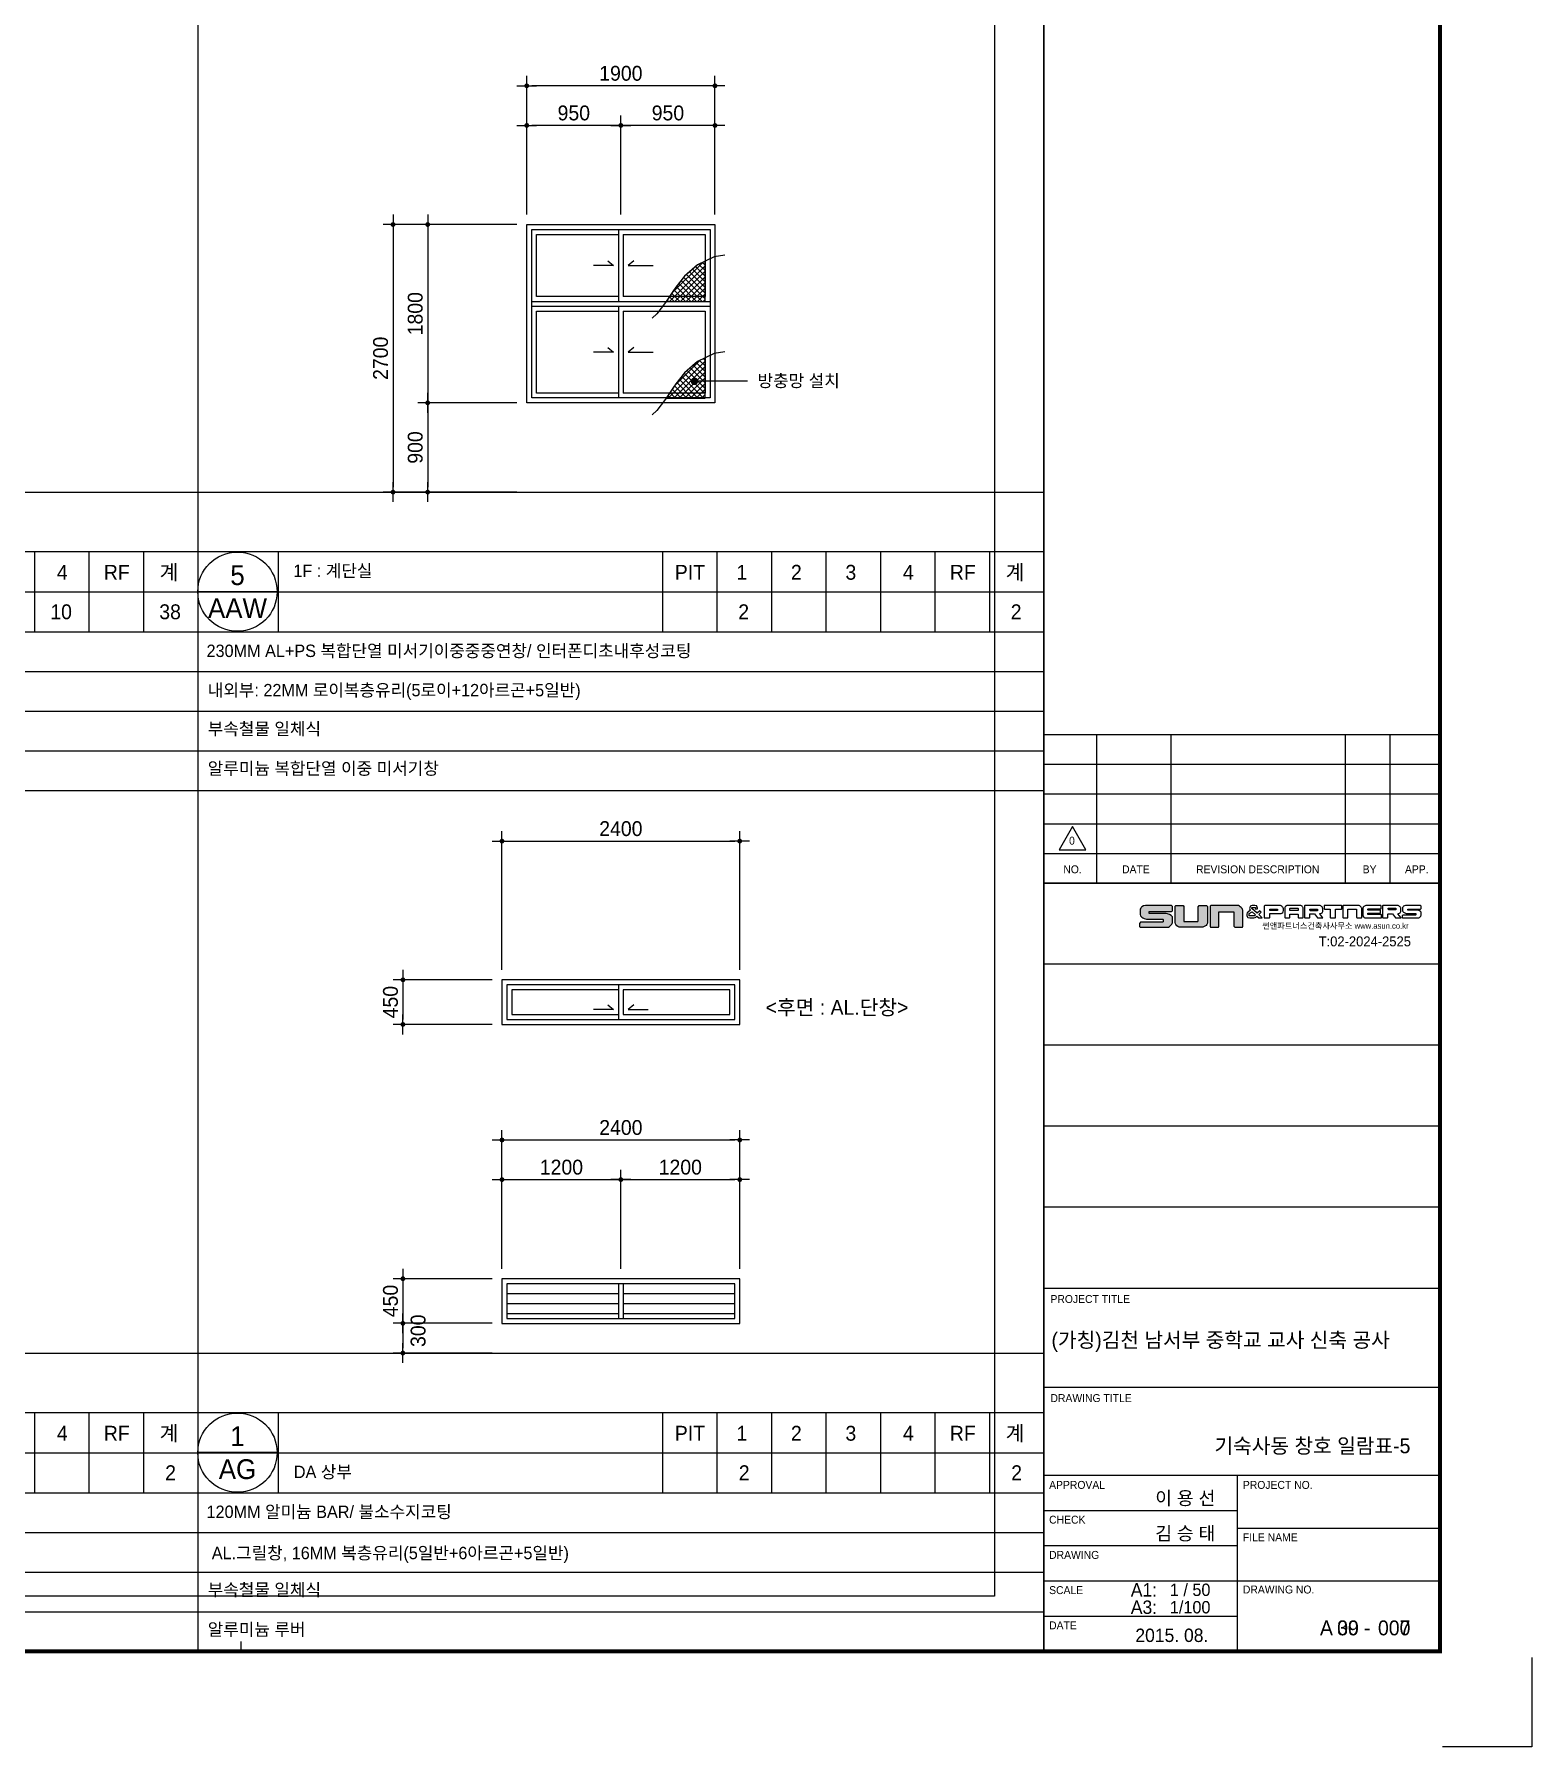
# Model space of a CAD drawing. Extents: x -25535497 to -25216507, y 8041684 to 8103002.
# Drawn here: x -25294658 to -25279541, y 8057869 to 8075150 of the extents above; entities that cross this region are included whole.
import ezdxf
from ezdxf.enums import TextEntityAlignment as Align

# ---------------------------------------------------------------- set-up
doc = ezdxf.new("R2010")
doc.units = 0
doc.header["$MEASUREMENT"] = 0
doc.linetypes.add('DASHDOT', pattern=[22, 20, -1, 0, -1])
doc.layers.get('Defpoints').update_dxf_attribs({"color": 45})
for name, color, linetype in [('0_form', 8, 'Continuous'), ('0_SYM', 7, 'Continuous'), ('A_WID', 4, 'Continuous'), ('DIM', 7, 'Continuous'), ('ELE_HATCH_30', 252, 'Continuous'), ('ELE_WID', 4, 'Continuous'), ('FIN', 6, 'Continuous'), ('HAT', 8, 'Continuous'), ('KMS_SHEET$0$form', 7, 'Continuous'), ('KMS_SHEET$0$TEXT', 7, 'Continuous'), ('SHT', 7, 'Continuous'), ('SYM', 7, 'Continuous'), ('text', 7, 'Continuous')]:
    doc.layers.add(name, color=color, linetype=linetype)
doc.styles.add('KMS_SHEET$0$돋움', font='')
doc.styles.add('songdoh', font='')
doc.styles.add('돋움', font='')
doc.styles.get('KMS_SHEET$0$돋움').set_extended_font_data('Dotum')
doc.styles.get('songdoh').set_extended_font_data('Dotum')
doc.styles.get('돋움').set_extended_font_data('Dotum')
doc.dimstyles.new('DONGWOO', dxfattribs={"dimscale": 300, "dimtxt": 3, "dimasz": 1, "dimexe": 2, "dimexo": 2, "dimgap": 1, "dimtad": 1, "dimdec": 0, "dimzin": 11, "dimdsep": 46, "dimtxsty": 'songdoh', "dimblk": 'DOT-6', "dimcen": 2, "dimdle": 2, "dimclrd": 256, "dimclre": 256, "dimclrt": 3, "dimadec": 0, "dimazin": 0, "dimtfac": 1, "dimtdec": 0, "dimtix": 1, "dimtmove": 2, "dimatfit": 3, "dimldrblk": 'DOT', "dimfxl": 2, "dimtolj": 1, "dimtzin": 11, "dimarcsym": 0})

# ---------------------------------------------------------------- blocks, each defined once
blk = doc.blocks.new('창호표')
at = {"layer": '0_form', "color": 3}
for p, q in [((0, 278), (8540, 278)), ((0, -6000), (8540, -6000)), ((0, -8410), (8540, -8410))]:
    blk.add_line(p, q, dxfattribs=at)
at = {"layer": '0_form', "color": 7}
for p, q in [((0, 278), (0, -8410)), ((8540, 278), (8540, -8410)), ((4690, -6000), (4690, -6810)), ((5240, -6000), (5240, -6810)), ((5790, -6000), (5790, -6810)), ((6340, -6000), (6340, -6810)), ((6890, -6000), (6890, -6810)), ((7440, -6000), (7440, -6810)), ((7990, -6000), (7990, -6810)), ((0, -6405), (8540, -6405)), ((0, -6810), (8540, -6810)), ((0, -7210), (8540, -7210)), ((0, -7610), (8540, -7610)), ((0, -8010), (8540, -8010))]:
    blk.add_line(p, q, dxfattribs=at)
at = {"layer": '0_form', "color": 1, "linetype": 'DASHDOT'}
blk.add_line((0, -5400), (8540, -5400), dxfattribs=at)
at = {"layer": '0_form'}
blk.add_line((810, -6000), (810, -6810), dxfattribs=at)
at = {"layer": '0_form', "color": 3, "style": '돋움'}
for s, p in [('PIT', (4967, -6284)), ('4', (7172, -6284)), ('RF', (7722, -6284))]:
    blk.add_text(s, height=150, dxfattribs=at).set_placement(p, align=Align.CENTER)
for s, p in [('1', (5437, -6284)), ('2', (5987, -6284)), ('3', (6537, -6284)), ('계', (8155, -6284))]:
    blk.add_text(s, height=150, dxfattribs=at).set_placement(p)
blk = doc.blocks.new('KMS_SHEET$0$김천 도면폼(XR)')
at = {"layer": 'KMS_SHEET$0$form', "true_color": 0x424242}
for points in [[(77833, 17986), (77809, 18013), (77777, 18034), (77736, 18050), (77705, 18054), (77368, 18054), (77368, 18094), (77814, 18094), (77830, 18106), (77834, 18118), (77834, 18197), (77817, 18217), (77288, 18217), (77248, 18208), (77218, 18189), (77206, 18178), (77196, 18164), (77182, 18141), (77182, 18036), (77193, 18009), (77218, 17981), (77238, 17969), (77267, 17955), (77311, 17942), (77645, 17942), (77645, 17892), (77645, 17886), (77635, 17881), (77187, 17881), (77169, 17858), (77169, 17794), (77182, 17784), (77758, 17784), (77778, 17797), (77804, 17818), (77824, 17842), (77829, 17858), (77833, 17877)], [(78538, 18196), (78524, 18217), (78374, 18217), (78355, 18191), (78355, 17906), (78345, 17897), (78066, 17897), (78066, 18198), (78052, 18217), (77902, 18217), (77889, 18201), (77889, 17874), (77896, 17850), (77903, 17835), (77924, 17811), (77944, 17793), (77968, 17784), (78446, 17784), (78490, 17798), (78517, 17817), (78528, 17834), (78538, 17862)], [(79219, 18177), (79202, 18192), (79187, 18205), (79167, 18217), (78606, 18217), (78592, 18204), (78592, 17796), (78603, 17784), (78762, 17784), (78772, 17795), (78772, 18089), (79074, 18089), (79074, 17802), (79090, 17784), (79245, 17784), (79255, 17797), (79255, 18104), (79253, 18122), (79246, 18140), (79237, 18159)]]:
    blk.add_hatch(color=49, dxfattribs=at).paths.add_polyline_path(points)
at = {"color": 1}
blk.add_line((75242, 10507), (75242, 58666), dxfattribs=at)
for p, q in [((75242, 21666), (83232, 21666)), ((75242, 21066), (83232, 21066)), ((75242, 20466), (83232, 20466)), ((75242, 19866), (83232, 19866)), ((75819, 19808), (75550, 19341)), ((76089, 19341), (75819, 19808)), ((75550, 19341), (76089, 19341)), ((75242, 19266), (83232, 19266))]:
    blk.add_line(p, q)
at = {"color": 2}
blk.add_line((83232, 18666), (75242, 18666), dxfattribs=at)
at = {"color": 55}
blk.add_line((59055, 3218), (59055, 3380), dxfattribs=at)
at = {"color": 2, "const_width": 79.9}
blk.add_lwpolyline([(83232, 3182), (4501, 3182), (4501, 58666), (83232, 58666)], close=True, dxfattribs=at)
at = {"color": 2}
for points in [[(75242, 10507), (75242, 18666)], [(75242, 3182), (75242, 10507), (83232, 10507)], [(75242, 8509), (83232, 8509)], [(75242, 6734), (83232, 6734)]]:
    blk.add_lwpolyline(points, dxfattribs=at)
at = {"layer": 'Defpoints', "ltscale": 2}
blk.add_lwpolyline([(5500, 57780), (74243, 57780), (74243, 4293), (5500, 4293)], close=True, dxfattribs=at)
at = {"layer": 'Defpoints'}
blk.add_lwpolyline([(85080, 3058), (85080, 1260), (83282, 1260)], dxfattribs=at)
at = {"layer": 'KMS_SHEET$0$form', "color": 1}
for p, q in [((76308, 18666), (76308, 21666)), ((77808, 18666), (77808, 21666)), ((81325, 18666), (81325, 21666)), ((82225, 18666), (82225, 21666)), ((75242, 18666), (83232, 18666)), ((83232, 18666), (75242, 18666)), ((75242, 18666), (83232, 18666)), ((75242, 18666), (83232, 18666)), ((75242, 6023), (79148, 6023)), ((79148, 5668), (83232, 5668)), ((75242, 5313), (79148, 5313)), ((75242, 4603), (79148, 4603)), ((79148, 4603), (83232, 4603)), ((75242, 3893), (79148, 3893))]:
    blk.add_line(p, q, dxfattribs=at)
at = {"layer": 'KMS_SHEET$0$form', "color": 2}
for points in [[(77833, 17986), (77809, 18013), (77777, 18034), (77736, 18050), (77705, 18054), (77368, 18054), (77368, 18094), (77814, 18094), (77830, 18106), (77834, 18118), (77834, 18197), (77817, 18217), (77288, 18217), (77248, 18208), (77218, 18189), (77206, 18178), (77196, 18164), (77182, 18141), (77182, 18036), (77193, 18009), (77218, 17981), (77238, 17969), (77267, 17955), (77311, 17942), (77640, 17942), (77645, 17938), (77645, 17892), (77645, 17886), (77635, 17881), (77187, 17881), (77169, 17858), (77169, 17794), (77182, 17784), (77758, 17784), (77778, 17797), (77804, 17818), (77824, 17842), (77829, 17858), (77833, 17877)], [(77903, 17835), (77896, 17850), (77889, 17874), (77889, 18201), (77902, 18217), (78052, 18217), (78066, 18198), (78066, 17897), (78345, 17897), (78355, 17906), (78355, 18191), (78374, 18217), (78524, 18217), (78538, 18196), (78538, 17862), (78528, 17834), (78517, 17817), (78490, 17798), (78446, 17784), (77968, 17784), (77944, 17793), (77924, 17811)], [(79255, 18104), (79253, 18122), (79246, 18140), (79237, 18159), (79219, 18177), (79202, 18192), (79187, 18205), (79167, 18217), (78606, 18217), (78592, 18204), (78592, 17796), (78603, 17784), (78762, 17784), (78772, 17795), (78772, 18089), (79074, 18089), (79074, 17802), (79090, 17784), (79245, 17784), (79255, 17797)]]:
    blk.add_lwpolyline(points, close=True, dxfattribs=at)
at = {"layer": 'KMS_SHEET$0$form'}
for points in [[(79435, 18160), (79435, 18177), (79509, 18177), (79509, 18144), (79551, 18152), (79551, 18165), (79538, 18207), (79534, 18209), (79494, 18217), (79439, 18217), (79404, 18206), (79392, 18172), (79390, 18156), (79396, 18137), (79410, 18121), (79365, 18091), (79340, 18068), (79335, 18044), (79336, 18018), (79347, 17983), (79352, 17978), (79393, 17968), (79477, 17968), (79502, 17973), (79515, 17981), (79538, 18002), (79576, 17968), (79645, 17968), (79573, 18034), (79625, 18082), (79595, 18111), (79541, 18063)], [(79507, 18031), (79486, 18012), (79381, 18012), (79381, 18053), (79439, 18093)], [(80059, 18185), (80050, 18193), (80039, 18204), (80026, 18212), (80014, 18217), (79696, 18217), (79687, 18207), (79687, 17972), (79691, 17968), (79792, 17968), (79799, 17975), (79799, 18053), (80013, 18053), (80024, 18053), (80041, 18061), (80058, 18075), (80070, 18093), (80076, 18118), (80074, 18153), (80067, 18172)], [(79954, 18145), (79954, 18116), (79801, 18116), (79801, 18145)], [(80473, 18165), (80470, 18173), (80464, 18183), (80459, 18191), (80450, 18201), (80439, 18208), (80423, 18217), (80141, 18217), (80132, 18212), (80117, 18200), (80107, 18188), (80100, 18177), (80099, 18172), (80099, 17978), (80107, 17968), (80192, 17968), (80201, 17975), (80201, 18041), (80204, 18046), (80362, 18046), (80371, 18037), (80371, 17977), (80377, 17968), (80466, 17968), (80473, 17977)], [(80201, 18119), (80201, 18160), (80205, 18165), (80363, 18165), (80371, 18159), (80371, 18124), (80368, 18119)], [(80201, 18119), (80201, 18160), (80205, 18165), (80363, 18165), (80371, 18159), (80371, 18124), (80368, 18119)], [(80864, 18099), (80867, 18108), (80867, 18151), (80863, 18168), (80858, 18179), (80850, 18190), (80841, 18200), (80828, 18209), (80810, 18217), (80505, 18217), (80497, 18212), (80497, 17974), (80501, 17968), (80598, 17968), (80602, 17973), (80602, 18046), (80607, 18049), (80698, 18049), (80758, 17968), (80868, 17968), (80868, 17971), (80807, 18050), (80809, 18054), (80823, 18054), (80838, 18063), (80850, 18073), (80857, 18081)], [(80864, 18099), (80867, 18108), (80867, 18151), (80863, 18168), (80858, 18179), (80850, 18190), (80841, 18200), (80828, 18209), (80810, 18217), (80505, 18217), (80497, 18212), (80497, 17974), (80501, 17968), (80598, 17968), (80602, 17973), (80602, 18046), (80607, 18049), (80698, 18049), (80758, 17968), (80868, 17968), (80868, 17971), (80807, 18050), (80809, 18054), (80823, 18054), (80838, 18063), (80850, 18073), (80857, 18081)], [(80613, 18113), (80603, 18121), (80603, 18141), (80612, 18143), (80756, 18143), (80756, 18113)], [(80613, 18113), (80603, 18121), (80603, 18141), (80612, 18143), (80756, 18143), (80756, 18113)], [(81123, 18146), (81242, 18146), (81247, 18150), (81247, 18211), (81243, 18217), (80896, 18217), (80892, 18213), (80892, 18152), (80898, 18146), (81016, 18146), (81016, 17978), (81024, 17968), (81116, 17968), (81123, 17972)], [(81123, 18146), (81242, 18146), (81247, 18150), (81247, 18211), (81243, 18217), (80896, 18217), (80892, 18213), (80892, 18152), (80898, 18146), (81016, 18146), (81016, 17978), (81024, 17968), (81116, 17968), (81123, 17972)], [(81374, 18143), (81547, 18143), (81547, 17978), (81557, 17968), (81646, 17968), (81652, 17976), (81652, 18152), (81651, 18162), (81646, 18172), (81641, 18183), (81631, 18194), (81621, 18202), (81612, 18210), (81601, 18217), (81279, 18217), (81271, 18209), (81271, 17975), (81277, 17968), (81368, 17968), (81374, 17974)], [(81374, 18143), (81547, 18143), (81547, 17978), (81557, 17968), (81646, 17968), (81652, 17976), (81652, 18152), (81651, 18162), (81646, 18172), (81641, 18183), (81631, 18194), (81621, 18202), (81612, 18210), (81601, 18217), (81279, 18217), (81271, 18209), (81271, 17975), (81277, 17968), (81368, 17968), (81374, 17974)], [(81776, 18128), (81776, 18147), (81781, 18150), (82038, 18150), (82046, 18157), (82046, 18207), (82035, 18216), (81731, 18216), (81706, 18207), (81691, 18196), (81682, 18182), (81675, 18163), (81675, 18009), (81685, 17992), (81698, 17979), (81712, 17970), (81724, 17968), (82044, 17968), (82048, 17971), (82048, 18028), (82042, 18035), (81784, 18035), (81774, 18038), (81774, 18060), (81782, 18065), (82029, 18065), (82029, 18119), (82023, 18123), (81781, 18123)], [(81776, 18128), (81776, 18147), (81781, 18150), (82038, 18150), (82046, 18157), (82046, 18207), (82035, 18216), (81731, 18216), (81706, 18207), (81691, 18196), (81682, 18182), (81675, 18163), (81675, 18009), (81685, 17992), (81698, 17979), (81712, 17970), (81724, 17968), (82044, 17968), (82048, 17971), (82048, 18028), (82042, 18035), (81784, 18035), (81774, 18038), (81774, 18060), (81782, 18065), (82029, 18065), (82029, 18119), (82023, 18123), (81781, 18123)], [(82442, 18151), (82438, 18168), (82433, 18179), (82425, 18190), (82416, 18200), (82402, 18209), (82384, 18217), (82080, 18217), (82071, 18212), (82071, 17974), (82076, 17968), (82173, 17968), (82176, 17973), (82176, 18046), (82181, 18049), (82273, 18049), (82333, 17968), (82443, 17968), (82443, 17971), (82382, 18050), (82384, 18054), (82398, 18054), (82413, 18063), (82425, 18073), (82431, 18081), (82439, 18099), (82442, 18108)], [(82442, 18151), (82438, 18168), (82433, 18179), (82425, 18190), (82416, 18200), (82402, 18209), (82384, 18217), (82080, 18217), (82071, 18212), (82071, 17974), (82076, 17968), (82173, 17968), (82176, 17973), (82176, 18046), (82181, 18049), (82273, 18049), (82333, 17968), (82443, 17968), (82443, 17971), (82382, 18050), (82384, 18054), (82398, 18054), (82413, 18063), (82425, 18073), (82431, 18081), (82439, 18099), (82442, 18108)], [(82185, 18141), (82185, 18161), (82194, 18163), (82339, 18163), (82339, 18133), (82195, 18133)], [(82185, 18141), (82185, 18161), (82194, 18163), (82339, 18163), (82339, 18133), (82195, 18133)], [(82792, 18121), (82774, 18123), (82581, 18123), (82581, 18147), (82837, 18147), (82846, 18153), (82848, 18160), (82848, 18206), (82839, 18217), (82535, 18217), (82512, 18212), (82495, 18201), (82488, 18194), (82482, 18186), (82474, 18174), (82474, 18113), (82480, 18098), (82495, 18081), (82506, 18075), (82523, 18067), (82548, 18059), (82737, 18059), (82740, 18057), (82740, 18030), (82740, 18027), (82734, 18024), (82477, 18024), (82467, 18011), (82467, 17974), (82474, 17968), (82805, 17968), (82816, 17976), (82831, 17988), (82843, 18001), (82846, 18011), (82848, 18022), (82848, 18084), (82834, 18100), (82815, 18112)], [(82792, 18121), (82774, 18123), (82581, 18123), (82581, 18147), (82837, 18147), (82846, 18153), (82848, 18160), (82848, 18206), (82839, 18217), (82535, 18217), (82512, 18212), (82495, 18201), (82488, 18194), (82482, 18186), (82474, 18174), (82474, 18113), (82480, 18098), (82495, 18081), (82506, 18075), (82523, 18067), (82548, 18059), (82737, 18059), (82740, 18057), (82740, 18030), (82740, 18027), (82734, 18024), (82477, 18024), (82467, 18011), (82467, 17974), (82474, 17968), (82805, 17968), (82816, 17976), (82831, 17988), (82843, 18001), (82846, 18011), (82848, 18022), (82848, 18084), (82834, 18100), (82815, 18112)]]:
    blk.add_lwpolyline(points, close=True, dxfattribs=at)
at = {"layer": 'KMS_SHEET$0$form', "color": 1}
for points in [[(83232, 17035), (75242, 17035)], [(83232, 15403), (75242, 15403)], [(83232, 13771), (75242, 13771)], [(83232, 12139), (75242, 12139)]]:
    blk.add_lwpolyline(points, dxfattribs=at)
at = {"layer": 'KMS_SHEET$0$TEXT', "color": 1}
blk.add_line((79148, 3182), (79148, 6734), dxfattribs=at)
at = {"layer": 'KMS_SHEET$0$TEXT', "style": 'KMS_SHEET$0$돋움'}
for s, height, p in [('0', 160, (75750, 19444)), ('NO.', 159.8, (75634, 18867)), ('DATE', 159.8, (76819, 18867)), ('REVISION DESCRIPTION', 159.81, (78311, 18867)), ('BY', 159.8, (81670, 18867)), ('APP.', 159.8, (82523, 18867)), ('썬앤파트너스건축사사무소 www.asun.co.kr', 117.84, (79644, 17749)), ('T:02-2024-2525', 200, (80782, 17394)), ('PROJECT TITLE', 159.81, (75375, 10205)), ('(가칭)김천 남서부 중학교 교사 신축 공사', 299.64, (75395, 9310)), ('DRAWING TITLE', 159.81, (75375, 8208)), ('APPROVAL', 159.8, (75348, 6458)), ('PROJECT NO.', 159.81, (79255, 6458)), ('CHECK', 159.8, (75348, 5757)), ('FILE NAME', 159.8, (79255, 5402)), ('DRAWING', 159.8, (75348, 5047)), ('SCALE', 159.8, (75348, 4337)), ('DRAWING NO.', 159.81, (79255, 4349)), ('DATE', 159.8, (75348, 3626))]:
    blk.add_text(s, height=height, dxfattribs=at).set_placement(p)
for s, p in [('이 용 선', (78699, 6271)), ('김 승 태', (78699, 5561)), ('2015. 08.', (78558, 3506))]:
    blk.add_text(s, height=269.7, dxfattribs=at).set_placement(p, align=Align.MIDDLE_RIGHT)
for s, p in [('A1:', (76995, 4423)), ('A3:', (76995, 4073))]:
    blk.add_text(s, height=269.7, dxfattribs=at).set_placement(p, align=Align.MIDDLE_LEFT)
blk = doc.blocks.new('KMS_SHEET', base_point=(2746843.44, 1131951.81))
at = {"xscale": 0.0100119047570738, "yscale": 0.0100119047570738, "zscale": 0.0100119047570738}
blk.add_blockref('KMS_SHEET$0$김천 도면폼(XR)', (2746832.63, 1131939.2), dxfattribs=at)
at = {"layer": 'Defpoints', "style": 'KMS_SHEET$0$돋움'}
for s, p in [('00', (2747649.52, 1131975.8)), ('000', (2747659.94, 1131975.8))]:
    blk.add_text(s, height=3, dxfattribs=at).set_placement(p, align=Align.MIDDLE_RIGHT)
at = {"layer": 'KMS_SHEET$0$TEXT', "style": 'KMS_SHEET$0$돋움'}
blk.add_text('A', height=3, dxfattribs=at).set_placement((2747641.68, 1131975.8), align=Align.MIDDLE_LEFT)
blk.add_text('-', height=3, dxfattribs=at).set_placement((2747651.21, 1131975.8), align=Align.MIDDLE_CENTER)
blk = doc.blocks.new('_Dot')
at = {"color": 0, "linetype": 'ByBlock', "lineweight": -2}
blk.add_line((-0.5, 0), (-1, 0), dxfattribs=at)
at = {"color": 0, "linetype": 'ByBlock', "const_width": 0.5}
blk.add_lwpolyline([(-0.25, 0, 1), (0.25, 0, 1)], format="xyb", close=True, dxfattribs=at)
blk = doc.blocks.new('DOT-6')
at = {"layer": 'DIM', "color": 7, "ltscale": 0.5}
blk.add_line((2, 0), (-2, 0), dxfattribs=at)
at = {"layer": 'DIM', "color": 7, "ltscale": 0.5, "xscale": 0.9680000000043946, "yscale": 0.9680000000043946, "zscale": 0.9680000000043946}
blk.add_blockref('_Dot', (0, 0), dxfattribs=at)
blk = doc.blocks.new('*D279')
at = {"layer": 'Defpoints', "color": 0, "linetype": 'Continuous'}
for p in [(-25289686, 8074230), (-25289686, 8073230), (-25288736, 8073230)]:
    blk.add_point(p, dxfattribs=at)
at = {"layer": 'DIM', "linetype": 'Continuous', "lineweight": -2}
for p, q in [((-25289686, 8073330), (-25289686, 8074330)), ((-25288786, 8074230), (-25289636, 8074230)), ((-25288736, 8073330), (-25288736, 8074330))]:
    blk.add_line(p, q, dxfattribs=at)
at = {"layer": 'DIM', "linetype": 'Continuous', "lineweight": -2, "xscale": 50, "yscale": 50, "zscale": 50, "rotation": 180}
blk.add_blockref('DOT-6', (-25289686, 8074230), dxfattribs=at)
at = {"layer": 'DIM', "linetype": 'Continuous', "lineweight": -2, "xscale": 50, "yscale": 50, "zscale": 50}
blk.add_blockref('DOT-6', (-25288736, 8074230), dxfattribs=at)
at = {"layer": 'DIM', "color": 3, "linetype": 'Continuous', "insert": (-25289211, 8074355), "char_height": 150, "attachment_point": 5, "style": 'songdoh'}
blk.add_mtext('\\A1;950', dxfattribs=at)
blk = doc.blocks.new('*D280')
at = {"layer": 'Defpoints', "color": 0, "linetype": 'Continuous'}
for p in [(-25288736, 8074230), (-25288736, 8073230), (-25287786, 8073230)]:
    blk.add_point(p, dxfattribs=at)
at = {"layer": 'DIM', "linetype": 'Continuous', "lineweight": -2}
for p, q in [((-25288736, 8073330), (-25288736, 8074330)), ((-25287836, 8074230), (-25288686, 8074230)), ((-25287786, 8073330), (-25287786, 8074330))]:
    blk.add_line(p, q, dxfattribs=at)
at = {"layer": 'DIM', "linetype": 'Continuous', "lineweight": -2, "xscale": 50, "yscale": 50, "zscale": 50, "rotation": 180}
blk.add_blockref('DOT-6', (-25288736, 8074230), dxfattribs=at)
at = {"layer": 'DIM', "linetype": 'Continuous', "lineweight": -2, "xscale": 50, "yscale": 50, "zscale": 50}
blk.add_blockref('DOT-6', (-25287786, 8074230), dxfattribs=at)
at = {"layer": 'DIM', "color": 3, "linetype": 'Continuous', "insert": (-25288261, 8074355), "char_height": 150, "attachment_point": 5, "style": 'songdoh'}
blk.add_mtext('\\A1;950', dxfattribs=at)
blk = doc.blocks.new('*D281')
at = {"layer": 'Defpoints', "color": 0, "linetype": 'Continuous'}
for p in [(-25289686, 8074630), (-25289686, 8073230), (-25287786, 8073230)]:
    blk.add_point(p, dxfattribs=at)
at = {"layer": 'DIM', "linetype": 'Continuous', "lineweight": -2}
for p, q in [((-25289686, 8073330), (-25289686, 8074730)), ((-25287836, 8074630), (-25289636, 8074630)), ((-25287786, 8073330), (-25287786, 8074730))]:
    blk.add_line(p, q, dxfattribs=at)
at = {"layer": 'DIM', "linetype": 'Continuous', "lineweight": -2, "xscale": 50, "yscale": 50, "zscale": 50, "rotation": 180}
blk.add_blockref('DOT-6', (-25289686, 8074630), dxfattribs=at)
at = {"layer": 'DIM', "linetype": 'Continuous', "lineweight": -2, "xscale": 50, "yscale": 50, "zscale": 50}
blk.add_blockref('DOT-6', (-25287786, 8074630), dxfattribs=at)
at = {"layer": 'DIM', "color": 3, "linetype": 'Continuous', "insert": (-25288736, 8074755), "char_height": 150, "attachment_point": 5, "style": 'songdoh'}
blk.add_mtext('\\A1;1900', dxfattribs=at)
blk = doc.blocks.new('*D282')
at = {"layer": 'Defpoints', "color": 0, "linetype": 'Continuous'}
for p in [(-25289686, 8073230), (-25291036, 8070530), (-25289686, 8070530)]:
    blk.add_point(p, dxfattribs=at)
at = {"layer": 'DIM', "linetype": 'Continuous', "lineweight": -2}
for p, q in [((-25289786, 8073230), (-25291136, 8073230)), ((-25291036, 8073180), (-25291036, 8070580)), ((-25289786, 8070530), (-25291136, 8070530))]:
    blk.add_line(p, q, dxfattribs=at)
at = {"layer": 'DIM', "linetype": 'Continuous', "lineweight": -2, "xscale": 50, "yscale": 50, "zscale": 50}
for p, rotation in [((-25291036, 8073230), 90), ((-25291036, 8070530), 270)]:
    blk.add_blockref('DOT-6', p, dxfattribs=dict(at, rotation=rotation))
at = {"layer": 'DIM', "color": 3, "linetype": 'Continuous', "insert": (-25291161, 8071880), "char_height": 150, "attachment_point": 5, "rotation": 90, "style": 'songdoh'}
blk.add_mtext('\\A1;2700', dxfattribs=at)
blk = doc.blocks.new('*D283')
at = {"layer": 'Defpoints', "color": 0, "linetype": 'Continuous'}
for p in [(-25289686, 8073230), (-25290686, 8071430), (-25289686, 8071430)]:
    blk.add_point(p, dxfattribs=at)
at = {"layer": 'DIM', "linetype": 'Continuous', "lineweight": -2}
for p, q in [((-25289786, 8073230), (-25290786, 8073230)), ((-25290686, 8073180), (-25290686, 8071480)), ((-25289786, 8071430), (-25290786, 8071430))]:
    blk.add_line(p, q, dxfattribs=at)
at = {"layer": 'DIM', "linetype": 'Continuous', "lineweight": -2, "xscale": 50, "yscale": 50, "zscale": 50}
for p, rotation in [((-25290686, 8073230), 90), ((-25290686, 8071430), 270)]:
    blk.add_blockref('DOT-6', p, dxfattribs=dict(at, rotation=rotation))
at = {"layer": 'DIM', "color": 3, "linetype": 'Continuous', "insert": (-25290811, 8072330), "char_height": 150, "attachment_point": 5, "rotation": 90, "style": 'songdoh'}
blk.add_mtext('\\A1;1800', dxfattribs=at)
blk = doc.blocks.new('*D284')
at = {"layer": 'Defpoints', "color": 0, "linetype": 'Continuous'}
for p in [(-25289686, 8071430), (-25290686, 8070530), (-25289686, 8070530)]:
    blk.add_point(p, dxfattribs=at)
at = {"layer": 'DIM', "linetype": 'Continuous', "lineweight": -2}
for p, q in [((-25289786, 8071430), (-25290786, 8071430)), ((-25290686, 8071380), (-25290686, 8070580)), ((-25289786, 8070530), (-25290786, 8070530))]:
    blk.add_line(p, q, dxfattribs=at)
at = {"layer": 'DIM', "linetype": 'Continuous', "lineweight": -2, "xscale": 50, "yscale": 50, "zscale": 50}
for p, rotation in [((-25290686, 8071430), 90), ((-25290686, 8070530), 270)]:
    blk.add_blockref('DOT-6', p, dxfattribs=dict(at, rotation=rotation))
at = {"layer": 'DIM', "color": 3, "linetype": 'Continuous', "insert": (-25290811, 8070980), "char_height": 150, "attachment_point": 5, "rotation": 90, "style": 'songdoh'}
blk.add_mtext('\\A1;900', dxfattribs=at)
blk = doc.blocks.new('HHH')
at = {"layer": 'FIN', "ltscale": 4}
h = blk.add_hatch(dxfattribs=at)
h.set_pattern_fill('_USER', color=5, scale=40, angle=45, double=1, pattern_type=0)
h.set_pattern_definition([(45, (65.854, -24064.096), (-28.28427125, 28.28427125), []), (135, (65.854, -24064.096), (-28.28427125, -28.28427125), [])])
h.paths.add_polyline_path([(-25332061, 8086958), (-25332147, 8086881), (-25332234, 8086770), (-25332304, 8086669), (-25332316, 8086651), (-25332332, 8086628), (-25331940, 8086628), (-25331940, 8087034), (-25332017, 8086997), (-25332027, 8086988)])
blk.add_lwpolyline([(-25331740, 8087094), (-25331849, 8087078), (-25332017, 8086997), (-25332147, 8086881), (-25332251, 8086749), (-25332340, 8086616), (-25332426, 8086501), (-25332475, 8086459)], dxfattribs=at)
at = {"layer": 'FIN', "color": 5, "ltscale": 4}
blk.add_lwpolyline([(-25332061, 8086958), (-25332147, 8086881), (-25332234, 8086770), (-25332304, 8086669), (-25332316, 8086651), (-25332332, 8086628), (-25331940, 8086628), (-25331940, 8087034), (-25332017, 8086997), (-25332027, 8086988)], close=True, dxfattribs=at)
blk = doc.blocks.new('DOOR')
at = {"color": 0}
blk.add_line((-44282, 44513), (-45482, 44513), dxfattribs=at)
at = {"color": 0, "linetype": 'Continuous'}
blk.add_circle((-44882, 44513), 600, dxfattribs=at)
at = {"layer": 'Defpoints', "style": '돋움', "width": 0.8}
blk.add_attdef('크기', text='', height=169, dxfattribs=at).set_placement((-44882, 44513), align=Align.MIDDLE_CENTER)
at = {"layer": 'SYM', "color": 3, "style": 'songdoh'}
for tag, p in [('번호', (-44882, 44763)), ('종류', (-44882, 44263))]:
    blk.add_attdef(tag, text='', height=300, dxfattribs=at).set_placement(p, align=Align.MIDDLE_CENTER)
blk = doc.blocks.new('*D298')
at = {"layer": 'Defpoints', "color": 0, "linetype": 'Continuous'}
for p in [(-25288736, 8063592), (-25289936, 8062592), (-25288736, 8062592)]:
    blk.add_point(p, dxfattribs=at)
at = {"layer": 'DIM', "linetype": 'Continuous', "lineweight": -2}
for p, q in [((-25289936, 8062692), (-25289936, 8063692)), ((-25288736, 8062692), (-25288736, 8063692)), ((-25289886, 8063592), (-25288786, 8063592))]:
    blk.add_line(p, q, dxfattribs=at)
at = {"layer": 'DIM', "linetype": 'Continuous', "lineweight": -2, "xscale": 50, "yscale": 50, "zscale": 50, "rotation": 180}
blk.add_blockref('DOT-6', (-25289936, 8063592), dxfattribs=at)
at = {"layer": 'DIM', "linetype": 'Continuous', "lineweight": -2, "xscale": 50, "yscale": 50, "zscale": 50}
blk.add_blockref('DOT-6', (-25288736, 8063592), dxfattribs=at)
at = {"layer": 'DIM', "color": 3, "linetype": 'Continuous', "insert": (-25289336, 8063717), "char_height": 150, "attachment_point": 5, "style": 'songdoh'}
blk.add_mtext('\\A1;1200', dxfattribs=at)
blk = doc.blocks.new('*D299')
at = {"layer": 'Defpoints', "color": 0, "linetype": 'Continuous'}
for p in [(-25287536, 8063992), (-25289936, 8062592), (-25287536, 8062592)]:
    blk.add_point(p, dxfattribs=at)
at = {"layer": 'DIM', "linetype": 'Continuous', "lineweight": -2}
for p, q in [((-25289936, 8062692), (-25289936, 8064092)), ((-25287536, 8062692), (-25287536, 8064092)), ((-25289886, 8063992), (-25287586, 8063992))]:
    blk.add_line(p, q, dxfattribs=at)
at = {"layer": 'DIM', "linetype": 'Continuous', "lineweight": -2, "xscale": 50, "yscale": 50, "zscale": 50, "rotation": 180}
blk.add_blockref('DOT-6', (-25289936, 8063992), dxfattribs=at)
at = {"layer": 'DIM', "linetype": 'Continuous', "lineweight": -2, "xscale": 50, "yscale": 50, "zscale": 50}
blk.add_blockref('DOT-6', (-25287536, 8063992), dxfattribs=at)
at = {"layer": 'DIM', "color": 3, "linetype": 'Continuous', "insert": (-25288736, 8064117), "char_height": 150, "attachment_point": 5, "style": 'songdoh'}
blk.add_mtext('\\A1;2400', dxfattribs=at)
blk = doc.blocks.new('*D300')
at = {"layer": 'Defpoints', "color": 0, "linetype": 'Continuous'}
for p in [(-25289936, 8062592), (-25290936, 8062142), (-25289936, 8062142)]:
    blk.add_point(p, dxfattribs=at)
at = {"layer": 'DIM', "linetype": 'Continuous', "lineweight": -2}
for p, q in [((-25290036, 8062592), (-25291036, 8062592)), ((-25290936, 8062542), (-25290936, 8062192)), ((-25290036, 8062142), (-25291036, 8062142))]:
    blk.add_line(p, q, dxfattribs=at)
at = {"layer": 'DIM', "linetype": 'Continuous', "lineweight": -2, "xscale": 50, "yscale": 50, "zscale": 50}
for p, rotation in [((-25290936, 8062592), 90), ((-25290936, 8062142), 270)]:
    blk.add_blockref('DOT-6', p, dxfattribs=dict(at, rotation=rotation))
at = {"layer": 'DIM', "color": 3, "linetype": 'Continuous', "insert": (-25291061, 8062367), "char_height": 150, "attachment_point": 5, "rotation": 90, "style": 'songdoh'}
blk.add_mtext('\\A1;450', dxfattribs=at)
blk = doc.blocks.new('*D301')
at = {"layer": 'Defpoints', "color": 0, "linetype": 'Continuous'}
for p in [(-25287536, 8063592), (-25288736, 8062592), (-25287536, 8062592)]:
    blk.add_point(p, dxfattribs=at)
at = {"layer": 'DIM', "linetype": 'Continuous', "lineweight": -2}
for p, q in [((-25288736, 8062692), (-25288736, 8063692)), ((-25287536, 8062692), (-25287536, 8063692)), ((-25288686, 8063592), (-25287586, 8063592))]:
    blk.add_line(p, q, dxfattribs=at)
at = {"layer": 'DIM', "linetype": 'Continuous', "lineweight": -2, "xscale": 50, "yscale": 50, "zscale": 50, "rotation": 180}
blk.add_blockref('DOT-6', (-25288736, 8063592), dxfattribs=at)
at = {"layer": 'DIM', "linetype": 'Continuous', "lineweight": -2, "xscale": 50, "yscale": 50, "zscale": 50}
blk.add_blockref('DOT-6', (-25287536, 8063592), dxfattribs=at)
at = {"layer": 'DIM', "color": 3, "linetype": 'Continuous', "insert": (-25288136, 8063717), "char_height": 150, "attachment_point": 5, "style": 'songdoh'}
blk.add_mtext('\\A1;1200', dxfattribs=at)
blk = doc.blocks.new('*D302')
at = {"layer": 'Defpoints', "color": 0, "linetype": 'Continuous'}
for p in [(-25289936, 8062142), (-25290936, 8061842), (-25289936, 8061842)]:
    blk.add_point(p, dxfattribs=at)
at = {"layer": 'DIM', "linetype": 'Continuous', "lineweight": -2}
for p, q in [((-25290036, 8062142), (-25291036, 8062142)), ((-25290936, 8062092), (-25290936, 8061892)), ((-25290036, 8061842), (-25291036, 8061842))]:
    blk.add_line(p, q, dxfattribs=at)
at = {"layer": 'DIM', "linetype": 'Continuous', "lineweight": -2, "xscale": 50, "yscale": 50, "zscale": 50}
for p, rotation in [((-25290936, 8062142), 90), ((-25290936, 8061842), 270)]:
    blk.add_blockref('DOT-6', p, dxfattribs=dict(at, rotation=rotation))
at = {"layer": 'DIM', "color": 3, "linetype": 'Continuous', "insert": (-25290782, 8062067), "char_height": 150, "attachment_point": 5, "rotation": 90, "style": 'songdoh'}
blk.add_mtext('\\A1;300', dxfattribs=at)
blk = doc.blocks.new('*D303')
at = {"layer": 'Defpoints', "color": 0, "linetype": 'Continuous'}
for p in [(-25287536, 8067008), (-25289936, 8065608), (-25287536, 8065608)]:
    blk.add_point(p, dxfattribs=at)
at = {"layer": 'DIM', "linetype": 'Continuous', "lineweight": -2}
for p, q in [((-25289936, 8065708), (-25289936, 8067108)), ((-25289886, 8067008), (-25287586, 8067008)), ((-25287536, 8065708), (-25287536, 8067108))]:
    blk.add_line(p, q, dxfattribs=at)
at = {"layer": 'DIM', "linetype": 'Continuous', "lineweight": -2, "xscale": 50, "yscale": 50, "zscale": 50, "rotation": 180}
blk.add_blockref('DOT-6', (-25289936, 8067008), dxfattribs=at)
at = {"layer": 'DIM', "linetype": 'Continuous', "lineweight": -2, "xscale": 50, "yscale": 50, "zscale": 50}
blk.add_blockref('DOT-6', (-25287536, 8067008), dxfattribs=at)
at = {"layer": 'DIM', "color": 3, "linetype": 'Continuous', "insert": (-25288736, 8067133), "char_height": 150, "attachment_point": 5, "style": 'songdoh'}
blk.add_mtext('\\A1;2400', dxfattribs=at)
blk = doc.blocks.new('*D304')
at = {"layer": 'Defpoints', "color": 0, "linetype": 'Continuous'}
for p in [(-25289936, 8065608), (-25290936, 8065158), (-25289936, 8065158)]:
    blk.add_point(p, dxfattribs=at)
at = {"layer": 'DIM', "linetype": 'Continuous', "lineweight": -2}
for p, q in [((-25290036, 8065608), (-25291036, 8065608)), ((-25290936, 8065558), (-25290936, 8065208)), ((-25290036, 8065158), (-25291036, 8065158))]:
    blk.add_line(p, q, dxfattribs=at)
at = {"layer": 'DIM', "linetype": 'Continuous', "lineweight": -2, "xscale": 50, "yscale": 50, "zscale": 50}
for p, rotation in [((-25290936, 8065608), 90), ((-25290936, 8065158), 270)]:
    blk.add_blockref('DOT-6', p, dxfattribs=dict(at, rotation=rotation))
at = {"layer": 'DIM', "color": 3, "linetype": 'Continuous', "insert": (-25291061, 8065383), "char_height": 150, "attachment_point": 5, "rotation": 90, "style": 'songdoh'}
blk.add_mtext('\\A1;450', dxfattribs=at)

msp = doc.modelspace()

# ---------------------------------------------------------------- linework, layer by layer
at = {"ltscale": 4}
for points in [[(-25289686.2, 8073229.6), (-25287786.2, 8073229.6), (-25287786.2, 8071429.6), (-25289686.2, 8071429.6)], [(-25289936.2, 8065157.8), (-25287536.2, 8065157.8), (-25287536.2, 8065607.8), (-25289936.2, 8065607.8)], [(-25289936.2, 8062141.5), (-25287536.2, 8062141.5), (-25287536.2, 8062591.5), (-25289936.2, 8062591.5)]]:
    msp.add_lwpolyline(points, close=True, dxfattribs=at)
for points in [[(-25288868.2, 8072865.1), (-25288811.2, 8072817.1), (-25289013.2, 8072817.1)], [(-25288604.2, 8072865.1), (-25288661.2, 8072817.1), (-25288409.2, 8072817.1)], [(-25288868.2, 8071990.1), (-25288811.2, 8071942.1), (-25289013.2, 8071942.1)], [(-25288604.2, 8071990.1), (-25288661.2, 8071942.1), (-25288409.2, 8071942.1)], [(-25288868.2, 8065355.8), (-25288811.2, 8065307.8), (-25289013.2, 8065307.8)], [(-25288604.2, 8065355.8), (-25288661.2, 8065307.8), (-25288459.2, 8065307.8)]]:
    msp.add_lwpolyline(points)
at = {"layer": 'A_WID', "ltscale": 4}
for p, q in [((-25288761.2, 8065557.8), (-25288761.2, 8065207.8)), ((-25288711.2, 8065507.8), (-25288711.2, 8065257.8)), ((-25288761.2, 8062541.5), (-25288761.2, 8062191.5)), ((-25288711.2, 8062541.5), (-25288711.2, 8062191.5))]:
    msp.add_line(p, q, dxfattribs=at)
for points in [[(-25287536.2, 8065607.8), (-25289936.2, 8065607.8), (-25289936.2, 8065157.8), (-25287536.2, 8065157.8)], [(-25287586.2, 8065557.8), (-25289886.2, 8065557.8), (-25289886.2, 8065207.8), (-25287586.2, 8065207.8)], [(-25287536.2, 8062591.5), (-25289936.2, 8062591.5), (-25289936.2, 8062141.5), (-25287536.2, 8062141.5)], [(-25287586.2, 8062541.5), (-25289886.2, 8062541.5), (-25289886.2, 8062191.5), (-25287586.2, 8062191.5)]]:
    msp.add_lwpolyline(points, close=True, dxfattribs=at)
for points in [[(-25288761.2, 8065507.8), (-25289836.2, 8065507.8), (-25289836.2, 8065257.8), (-25288761.2, 8065257.8)], [(-25288711.2, 8065257.8), (-25287636.2, 8065257.8), (-25287636.2, 8065507.8), (-25288711.2, 8065507.8)]]:
    msp.add_lwpolyline(points, dxfattribs=at)
at = {"layer": 'ELE_HATCH_30'}
for p, q in [((-25289886.2, 8062441.5), (-25288761.2, 8062441.5)), ((-25289886.2, 8062341.5), (-25288761.2, 8062341.5)), ((-25288711.2, 8062441.5), (-25287586.2, 8062441.5)), ((-25288711.2, 8062341.5), (-25287586.2, 8062341.5)), ((-25289886.2, 8062241.5), (-25288761.2, 8062241.5)), ((-25289886.2, 8062141.5), (-25288761.2, 8062141.5)), ((-25288711.2, 8062241.5), (-25287586.2, 8062241.5)), ((-25288711.2, 8062141.5), (-25287586.2, 8062141.5))]:
    msp.add_line(p, q, dxfattribs=at)
at = {"layer": 'ELE_WID'}
for p, q in [((-25288761.2, 8073179.6), (-25288761.2, 8072454.6)), ((-25288711.2, 8073129.6), (-25288711.2, 8072504.6)), ((-25289636.2, 8072454.6), (-25287836.2, 8072454.6)), ((-25289636.2, 8072404.6), (-25287836.2, 8072404.6)), ((-25288761.2, 8072404.6), (-25288761.2, 8071479.6)), ((-25288711.2, 8072354.6), (-25288711.2, 8071529.6))]:
    msp.add_line(p, q, dxfattribs=at)
for points in [[(-25289686.2, 8073229.6), (-25287786.2, 8073229.6), (-25287786.2, 8071429.6), (-25289686.2, 8071429.6)], [(-25289636.2, 8073179.6), (-25287836.2, 8073179.6), (-25287836.2, 8071479.6), (-25289636.2, 8071479.6)]]:
    msp.add_lwpolyline(points, close=True, dxfattribs=at)
for points in [[(-25288761.2, 8072504.6), (-25289586.2, 8072504.6), (-25289586.2, 8073129.6), (-25288761.2, 8073129.6)], [(-25288711.2, 8073129.6), (-25287886.2, 8073129.6), (-25287886.2, 8072504.6), (-25288711.2, 8072504.6)], [(-25288761.2, 8071529.6), (-25289586.2, 8071529.6), (-25289586.2, 8072354.6), (-25288761.2, 8072354.6)], [(-25288711.2, 8072354.6), (-25287886.2, 8072354.6), (-25287886.2, 8071529.6), (-25288711.2, 8071529.6)]]:
    msp.add_lwpolyline(points, dxfattribs=at)
at = {"layer": 'SHT'}
msp.add_line((-25287457.1, 8071648.3), (-25287974.5, 8071648.3), dxfattribs=at)
at = {"layer": 'SHT', "const_width": 37.5}
msp.add_lwpolyline([(-25288012, 8071648.3, 1), (-25287974.5, 8071648.3, 1)], format="xyb", close=True, dxfattribs=at)

# ---------------------------------------------------------------- block references
at = {"layer": '0_form', "color": 7}
for p in [(-25301546.2, 8075929.6), (-25293006.2, 8075929.6), (-25301546.2, 8067241.5), (-25293006.2, 8067241.5)]:
    msp.add_blockref('창호표', p, dxfattribs=at)
at = {"layer": '0_SYM', "xscale": 0.6666666666666666, "yscale": 0.6666666666666666, "zscale": 0.6666666666666666}
for p, values in [((-25262684.6, 8039849.6), {'종류': 'AAW', '번호': '5'}), ((-25262684.6, 8031161.5), {'종류': 'AG', '번호': '1'})]:
    msp.add_blockref('DOOR', p, dxfattribs=at).add_auto_attribs(values)
at = {"layer": 'FIN', "color": 5, "ltscale": 4, "xscale": 50, "yscale": 50, "zscale": 50}
msp.add_blockref('KMS_SHEET', (-25321591.2, 8057869), dxfattribs=at)
at = {"layer": 'HAT'}
for p in [(44053.9, -14173.7), (44053.9, -15148.7)]:
    msp.add_blockref('HHH', p, dxfattribs=at)

# ---------------------------------------------------------------- texts
at = {"layer": '0_form', "color": 3, "style": '돋움'}
for s, p in [('10', (-25294386.2, 8069322.1)), ('38', (-25293286.2, 8069322.1)), ('2', (-25287496.2, 8069322.1)), ('2', (-25284746.2, 8069322.1)), ('2', (-25293281.2, 8060634)), ('2', (-25287491.2, 8060634)), ('2', (-25284741.2, 8060634))]:
    msp.add_text(s, height=150, dxfattribs=at).set_placement(p, align=Align.MIDDLE_CENTER)
at = {"layer": 'DIM', "color": 3, "style": 'songdoh'}
msp.add_text('<후면 : AL.단창>', height=150, dxfattribs=at).set_placement((-25287273.7, 8065255))
at = {"layer": 'text', "style": '돋움'}
for s, height, p in [('방충망 설치', 125, (-25286941.5, 8071653.5)), ('-', 150, (-25281202.8, 8059068.5))]:
    msp.add_text(s, height=height, dxfattribs=at).set_placement(p, align=Align.MIDDLE_CENTER)
for s, p in [('1F : 계단실', (-25292042.2, 8069735.9)), ('내외부: 22MM 로이복층유리(5로이+12아르곤+5일반)', (-25292906.2, 8068531.4)), ('부속철물 일체식', (-25292906.2, 8068141.4)), ('알루미늄 복합단열 이중 미서기창', (-25292906.2, 8067741.4)), ('DA 상부', (-25292037.2, 8060642.8)), ('AL.그릴창, 16MM 복층유리(5일반+6아르곤+5일반)', (-25292865.2, 8059824.3)), ('부속철물 일체식', (-25292906.2, 8059453.3)), ('1 / 50', (-25283193.8, 8059452.8)), ('1/100', (-25283193.8, 8059277.1)), ('알루미늄 루버', (-25292906.2, 8059053.3))]:
    msp.add_text(s, height=125, dxfattribs=at).set_placement(p, align=Align.MIDDLE_LEFT)
for s, p in [('230MM AL+PS 복합단열 미서기이중중중연창/ 인터폰디초내후성코팅', (-25292918.2, 8068865.6)), ('120MM 알미늄 BAR/ 불소수지코팅', (-25292918.2, 8060177.5))]:
    msp.add_text(s, height=125, dxfattribs=at).set_placement(p)
for s, p in [('기숙사동 창호 일람표-5', (-25280766.2, 8060905.6)), ('39', (-25281287.7, 8059068.5)), ('007', (-25280766.2, 8059068.5))]:
    msp.add_text(s, height=150, dxfattribs=at).set_placement(p, align=Align.MIDDLE_RIGHT)

# ---------------------------------------------------------------- dimensions: what is measured, and where the dimension line sits
at = {"layer": 'DIM', "linetype": 'Continuous'}
for base, p1, p2, angle, picture, middle in [((-25289686.2, 8074629.5), (-25287786.2, 8073229.6), (-25289686.2, 8073229.5), 180, '*D281', (-25288736.2, 8074754.6)), ((-25289686.2, 8074229.5), (-25288736.2, 8073229.5), (-25289686.2, 8073229.5), 180, '*D279', (-25289211.2, 8074354.6)), ((-25288736.2, 8074229.5), (-25287786.2, 8073229.6), (-25288736.2, 8073229.5), 180, '*D280', (-25288261.2, 8074354.6)), ((-25291036.2, 8070529.6), (-25289686.2, 8073229.6), (-25289686.2, 8070529.6), 270, '*D282', (-25291161.3, 8071879.6)), ((-25290686.2, 8071429.6), (-25289686.2, 8073229.6), (-25289686.2, 8071429.6), 270, '*D283', (-25290811.3, 8072329.6)), ((-25290686.2, 8070529.6), (-25289686.2, 8071429.6), (-25289686.2, 8070529.6), 270, '*D284', (-25290811.3, 8070979.6)), ((-25290936.2, 8065157.8), (-25289936.2, 8065607.8), (-25289936.2, 8065157.8), 270, '*D304', (-25291061.3, 8065382.8)), ((-25288736.2, 8063591.5), (-25289936.2, 8062591.5), (-25288736.2, 8062591.5), 180, '*D298', (-25289336.2, 8063716.6)), ((-25287536.2, 8063591.5), (-25288736.2, 8062591.5), (-25287536.2, 8062591.5), 180, '*D301', (-25288136.2, 8063716.6)), ((-25290936.2, 8062141.5), (-25289936.2, 8062591.5), (-25289936.2, 8062141.5), 270, '*D300', (-25291061.3, 8062366.5))]:
    dim = msp.add_linear_dim(base=base, p1=p1, p2=p2, angle=angle, dimstyle='DONGWOO', override={"dimscale": 50}, dxfattribs=at)
    dim.commit()
    dim.dimension.update_dxf_attribs({"geometry": picture, "text_midpoint": middle})
for base, p1, p2, picture, middle in [((-25287536.2, 8067007.8), (-25289936.2, 8065607.8), (-25287536.2, 8065607.8), '*D303', (-25288736.2, 8067132.9)), ((-25287536.2, 8063991.5), (-25289936.2, 8062591.5), (-25287536.2, 8062591.5), '*D299', (-25288736.2, 8064116.6))]:
    dim = msp.add_linear_dim(base=base, p1=p1, p2=p2, dimstyle='DONGWOO', override={"dimscale": 50}, dxfattribs=at)
    dim.commit()
    dim.dimension.update_dxf_attribs({"geometry": picture, "text_midpoint": middle})
dim = msp.add_linear_dim(base=(-25290936.2, 8061841.5), p1=(-25289936.2, 8062141.5), p2=(-25289936.2, 8061841.5), angle=270, dimstyle='DONGWOO', override={"dimscale": 50}, dxfattribs=at)
dim.commit()
dim.dimension.update_dxf_attribs({"geometry": '*D302', "text_midpoint": (-25290782.4, 8062066.5), "dimtype": 160})

doc.saveas('drawing.dxf')
